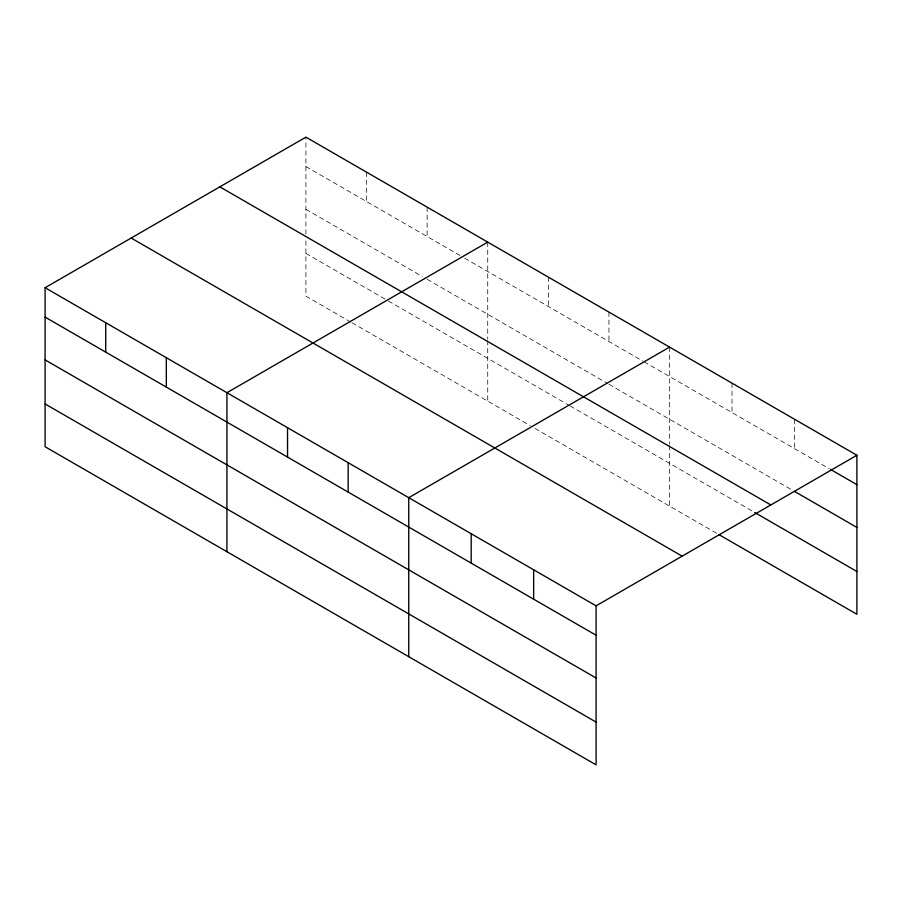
<?xml version="1.0" encoding="UTF-8"?>
<svg xmlns="http://www.w3.org/2000/svg" width="902" height="902" viewBox="0 0 902 902"><rect width="100%" height="100%" fill="white"/><g stroke="black" fill="none" stroke-linecap="round" stroke-linejoin="round"><path stroke-width="0.68" stroke-dasharray="4.51 3.38" d="M305.913 234.103L305.913 137.149M305.913 166.543L459.862 255.424M464.71 258.22L642.9 361.104M644.107 361.803L829.276 468.713M305.913 209.32L422.283 276.497M427.131 279.304L607.745 383.575M608.951 384.275L792.057 489.989M305.913 253.383L387.127 300.276M388.334 300.975L568.948 405.246M570.165 405.945L754.827 512.562M350.765 322.048L305.913 296.16L305.913 239.616M351.972 322.747L530.162 425.631M535.01 428.427L717.597 533.849M794.459 419.216L794.459 448.598M732.007 383.158L732.007 412.552M669.566 347.112L669.566 444.055M669.566 445.43L669.566 506.112M608.951 312.115L608.951 341.508M548.348 277.128L548.348 306.511M487.734 242.131L487.734 339.084M487.734 340.46L487.734 401.131M427.131 207.144L427.131 236.527M366.516 172.147L366.516 201.541"/><path stroke-width="1.35" d="M45.1 287.727L596.087 605.84L596.087 764.851L45.1 446.738L45.1 287.727L305.913 137.149L856.9 455.262L856.9 614.273L718.804 534.536M487.734 242.131L226.932 392.708L226.932 551.708M669.566 347.112L408.753 497.69L408.753 656.69M596.087 605.84L856.9 455.262M830.483 469.401L856.9 484.656M794.459 491.376L856.9 527.422M219.84 186.849L770.838 504.951M754.827 512.562L856.9 571.496M131.162 238.038L682.16 556.151M45.1 317.121L596.087 635.233M45.1 359.898L596.087 678M45.1 403.961L596.087 722.074M533.646 569.793L533.646 599.176M471.194 533.736L471.194 563.13M348.149 462.692L348.149 492.086M287.535 427.706L287.535 457.088M166.318 357.722L166.318 387.105M105.714 322.724L105.714 352.118"/></g></svg>
